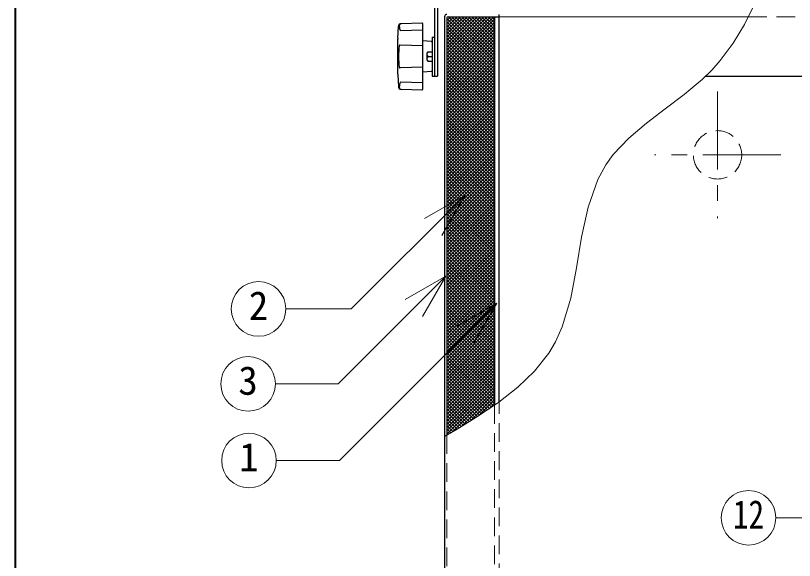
# Model space of a CAD drawing. Units: millimetres at full size, sheet at 1:10; details may follow other scales. Extents: x -2123 to 1927, y -1358 to 1452.
# Drawn here: x -2122.8 to -1623.5, y -433.5 to -84.3 of the extents above; entities that cross this region are included whole.
import ezdxf
from ezdxf.enums import TextEntityAlignment as Align

# ---------------------------------------------------------------- set-up
doc = ezdxf.new("R2010")
doc.units = ezdxf.units.MM
doc.header["$LTSCALE"] = 10
doc.linetypes.add('CHAIN1', pattern=[8, 5, -1, 1, -1])
doc.linetypes.add('DASHED1', pattern=[1.8, 1.2, -0.6])
doc.layers.add('0-0', color=7, linetype='Continuous', lineweight=18)
doc.styles.add('ＭＳ ゴシック', font='')
doc.styles.get('ＭＳ ゴシック').set_extended_font_data('MS Gothic')

msp = doc.modelspace()

# ---------------------------------------------------------------- linework, layer by layer
at = {"layer": '0-0', "color": 1, "lineweight": 40}
msp.add_line((-2122.8, -1358.09), (-2122.8, 1451.91), dxfattribs=at)
at = {"layer": '0-0', "color": 5, "lineweight": 25}
for p, q in [((-1854.3, -45.09), (-1854.3, -123.09)), ((-1852.3, -46.09), (-1852.3, -123.09)), ((-1812.8, -331.88), (-1812.8, -83.59)), ((-1862.32, -89.12), (-1875.47, -89.55)), ((-1861.8, -131.55), (-1861.8, -89.62)), ((-1847.8, -85.09), (-1847.8, -771.09)), ((-1846.3, -85.84), (-1846.3, -353.25)), ((-1845.55, -85.09), (-1812.8, -85.09)), ((-1815.8, -85.09), (-1815.8, -333.92)), ((-1877.79, -98.82), (-1877.4, -91.44)), ((-1861.8, -93.65), (-1876.35, -94.14)), ((-1877.8, -121.82), (-1877.8, -99.35)), ((-1855.8, -98.09), (-1854.3, -98.09)), ((-1861.8, -103.73), (-1876.35, -103.25)), ((-1856.26, -101.05), (-1861.8, -100.59)), ((-1859.05, -108.24), (-1859.05, -112.94)), ((-1858.43, -107.59), (-1855.8, -107.59)), ((-1858.43, -110.59), (-1855.8, -110.59)), ((-1858.43, -113.59), (-1855.8, -113.59)), ((-1861.8, -117.44), (-1876.35, -117.93)), ((-1877.79, -122.35), (-1877.4, -129.73)), ((-1856.26, -120.12), (-1861.8, -120.59)), ((-1854.3, -123.09), (-1852.3, -123.09)), ((-1680.34, -123.09), (-1241.3, -123.09)), ((-1861.8, -127.52), (-1876.35, -127.04)), ((-1862.32, -132.05), (-1875.47, -131.63))]:
    msp.add_line(p, q, dxfattribs=at)
at = {"layer": '0-0', "color": 4, "lineweight": 9}
for p, q in [((-1846.3, -115.09), (-1816.29, -85.09)), ((-1846.3, -112.97), (-1818.42, -85.09)), ((-1846.3, -110.85), (-1820.54, -85.09)), ((-1846.3, -108.73), (-1822.66, -85.09)), ((-1846.3, -106.61), (-1824.78, -85.09)), ((-1846.3, -104.49), (-1826.9, -85.09)), ((-1846.3, -102.37), (-1829.02, -85.09)), ((-1846.3, -100.24), (-1831.14, -85.09)), ((-1846.3, -98.12), (-1833.26, -85.09)), ((-1846.3, -96), (-1835.39, -85.09)), ((-1846.3, -93.88), (-1837.51, -85.09)), ((-1846.3, -91.76), (-1839.63, -85.09)), ((-1846.3, -89.64), (-1841.75, -85.09)), ((-1846.3, -87.52), (-1843.87, -85.09)), ((-1846.3, -86.13), (-1815.8, -116.63)), ((-1846.3, -117.22), (-1815.8, -86.72)), ((-1846.3, -88.25), (-1815.8, -118.75)), ((-1846.3, -119.34), (-1815.8, -88.84)), ((-1845.23, -85.09), (-1815.8, -114.51)), ((-1843.11, -85.09), (-1815.8, -112.39)), ((-1840.98, -85.09), (-1815.8, -110.27)), ((-1838.86, -85.09), (-1815.8, -108.15)), ((-1836.74, -85.09), (-1815.8, -106.03)), ((-1834.62, -85.09), (-1815.8, -103.91)), ((-1832.5, -85.09), (-1815.8, -101.78)), ((-1830.38, -85.09), (-1815.8, -99.66)), ((-1828.26, -85.09), (-1815.8, -97.54)), ((-1826.13, -85.09), (-1815.8, -95.42)), ((-1824.01, -85.09), (-1815.8, -93.3)), ((-1821.89, -85.09), (-1815.8, -91.18)), ((-1819.77, -85.09), (-1815.8, -89.06)), ((-1817.65, -85.09), (-1815.8, -86.93)), ((-1812.8, -85.09), (-1653.09, -85.09)), ((-1846.3, -90.38), (-1815.8, -120.88)), ((-1846.3, -121.46), (-1815.8, -90.96)), ((-1846.3, -92.5), (-1815.8, -123)), ((-1846.3, -123.58), (-1815.8, -93.08)), ((-1846.3, -94.62), (-1815.8, -125.12)), ((-1846.3, -125.7), (-1815.8, -95.2)), ((-1846.3, -96.74), (-1815.8, -127.24)), ((-1846.3, -127.82), (-1815.8, -97.32)), ((-1846.3, -98.86), (-1815.8, -129.36)), ((-1846.3, -129.94), (-1815.8, -99.44)), ((-1846.3, -100.98), (-1815.8, -131.48)), ((-1846.3, -132.06), (-1815.8, -101.56)), ((-1846.3, -103.1), (-1815.8, -133.6)), ((-1846.3, -134.19), (-1815.8, -103.69)), ((-1846.3, -105.23), (-1815.8, -135.73)), ((-1846.3, -136.31), (-1815.8, -105.81)), ((-1846.3, -107.35), (-1815.8, -137.85)), ((-1846.3, -138.43), (-1815.8, -107.93)), ((-1846.3, -109.47), (-1815.8, -139.97)), ((-1846.3, -140.55), (-1815.8, -110.05)), ((-1846.3, -111.59), (-1815.8, -142.09)), ((-1846.3, -142.67), (-1815.8, -112.17)), ((-1846.3, -113.71), (-1815.8, -144.21)), ((-1846.3, -144.79), (-1815.8, -114.29)), ((-1846.3, -115.83), (-1815.8, -146.33)), ((-1846.3, -146.91), (-1815.8, -116.41)), ((-1846.3, -117.95), (-1815.8, -148.45)), ((-1846.3, -149.04), (-1815.8, -118.54)), ((-1846.3, -120.07), (-1815.8, -150.57)), ((-1846.3, -151.16), (-1815.8, -120.66)), ((-1846.3, -122.2), (-1815.8, -152.7)), ((-1846.3, -153.28), (-1815.8, -122.78)), ((-1846.3, -124.32), (-1815.8, -154.82)), ((-1846.3, -155.4), (-1815.8, -124.9)), ((-1846.3, -126.44), (-1815.8, -156.94)), ((-1846.3, -157.52), (-1815.8, -127.02)), ((-1846.3, -128.56), (-1815.8, -159.06)), ((-1846.3, -159.64), (-1815.8, -129.14)), ((-1846.3, -130.68), (-1815.8, -161.18)), ((-1846.3, -161.76), (-1815.8, -131.26)), ((-1846.3, -132.8), (-1815.8, -163.3)), ((-1846.3, -163.88), (-1815.8, -133.38)), ((-1846.3, -134.92), (-1815.8, -165.42)), ((-1846.3, -166.01), (-1815.8, -135.51)), ((-1846.3, -137.04), (-1815.8, -167.54)), ((-1846.3, -168.13), (-1815.8, -137.63)), ((-1846.3, -139.17), (-1815.8, -169.67)), ((-1846.3, -170.25), (-1815.8, -139.75)), ((-1846.3, -141.29), (-1815.8, -171.79)), ((-1846.3, -172.37), (-1815.8, -141.87)), ((-1846.3, -143.41), (-1815.8, -173.91)), ((-1846.3, -174.49), (-1815.8, -143.99)), ((-1846.3, -145.53), (-1815.8, -176.03)), ((-1846.3, -176.61), (-1815.8, -146.11)), ((-1846.3, -147.65), (-1815.8, -178.15)), ((-1846.3, -178.73), (-1815.8, -148.23)), ((-1846.3, -149.77), (-1815.8, -180.27)), ((-1846.3, -180.86), (-1815.8, -150.36)), ((-1846.3, -151.89), (-1815.8, -182.39)), ((-1846.3, -182.98), (-1815.8, -152.48)), ((-1846.3, -154.02), (-1815.8, -184.52)), ((-1846.3, -185.1), (-1815.8, -154.6)), ((-1846.3, -156.14), (-1815.8, -186.64)), ((-1846.3, -187.22), (-1815.8, -156.72)), ((-1846.3, -158.26), (-1815.8, -188.76)), ((-1846.3, -189.34), (-1815.8, -158.84)), ((-1846.3, -160.38), (-1815.8, -190.88)), ((-1846.3, -191.46), (-1815.8, -160.96)), ((-1846.3, -162.5), (-1815.8, -193)), ((-1846.3, -193.58), (-1815.8, -163.08)), ((-1846.3, -164.62), (-1815.8, -195.12)), ((-1846.3, -195.7), (-1815.8, -165.2)), ((-1846.3, -166.74), (-1815.8, -197.24)), ((-1846.3, -197.83), (-1815.8, -167.33)), ((-1846.3, -168.86), (-1815.8, -199.36)), ((-1846.3, -199.95), (-1815.8, -169.45)), ((-1846.3, -170.99), (-1815.8, -201.49)), ((-1846.3, -202.07), (-1815.8, -171.57)), ((-1846.3, -173.11), (-1815.8, -203.61)), ((-1846.3, -204.19), (-1815.8, -173.69)), ((-1846.3, -175.23), (-1815.8, -205.73)), ((-1846.3, -206.31), (-1815.8, -175.81)), ((-1846.3, -177.35), (-1815.8, -207.85)), ((-1846.3, -208.43), (-1815.8, -177.93)), ((-1846.3, -179.47), (-1815.8, -209.97)), ((-1846.3, -210.55), (-1815.8, -180.05)), ((-1846.3, -181.59), (-1815.8, -212.09)), ((-1846.3, -212.67), (-1815.8, -182.17)), ((-1846.3, -183.71), (-1815.8, -214.21)), ((-1846.3, -214.8), (-1815.8, -184.3)), ((-1846.3, -185.84), (-1815.8, -216.34)), ((-1846.3, -216.92), (-1815.8, -186.42)), ((-1846.3, -187.96), (-1815.8, -218.46)), ((-1846.3, -219.04), (-1815.8, -188.54)), ((-1846.3, -190.08), (-1815.8, -220.58)), ((-1846.3, -221.16), (-1815.8, -190.66)), ((-1846.3, -192.2), (-1815.8, -222.7)), ((-1846.3, -223.28), (-1815.8, -192.78)), ((-1846.3, -194.32), (-1815.8, -224.82)), ((-1846.3, -225.4), (-1815.8, -194.9)), ((-1846.3, -196.44), (-1815.8, -226.94)), ((-1846.3, -227.52), (-1815.8, -197.02)), ((-1846.3, -198.56), (-1815.8, -229.06)), ((-1846.3, -229.65), (-1815.8, -199.15)), ((-1846.3, -200.68), (-1815.8, -231.18)), ((-1846.3, -231.77), (-1815.8, -201.27)), ((-1846.3, -202.81), (-1815.8, -233.31)), ((-1846.3, -233.89), (-1815.8, -203.39)), ((-1846.3, -204.93), (-1815.8, -235.43)), ((-1846.3, -236.01), (-1815.8, -205.51)), ((-1846.3, -207.05), (-1815.8, -237.55)), ((-1846.3, -238.13), (-1815.8, -207.63)), ((-1846.3, -209.17), (-1815.8, -239.67)), ((-1846.3, -240.25), (-1815.8, -209.75)), ((-1846.3, -211.29), (-1815.8, -241.79)), ((-1846.3, -242.37), (-1815.8, -211.87)), ((-1846.3, -213.41), (-1815.8, -243.91)), ((-1846.3, -244.49), (-1815.8, -213.99)), ((-1846.3, -215.53), (-1815.8, -246.03)), ((-1846.3, -246.62), (-1815.8, -216.12)), ((-1846.3, -217.66), (-1815.8, -248.16)), ((-1846.3, -248.74), (-1815.8, -218.24)), ((-1846.3, -219.78), (-1815.8, -250.28)), ((-1846.3, -250.86), (-1815.8, -220.36)), ((-1846.3, -221.9), (-1815.8, -252.4)), ((-1846.3, -252.98), (-1815.8, -222.48)), ((-1846.3, -224.02), (-1815.8, -254.52)), ((-1846.3, -255.1), (-1815.8, -224.6)), ((-1846.3, -226.14), (-1815.8, -256.64)), ((-1846.3, -257.22), (-1815.8, -226.72)), ((-1846.3, -228.26), (-1815.8, -258.76)), ((-1846.3, -259.34), (-1815.8, -228.84)), ((-1846.3, -230.38), (-1815.8, -260.88)), ((-1846.3, -261.47), (-1815.8, -230.97)), ((-1846.3, -232.5), (-1815.8, -263)), ((-1846.3, -263.59), (-1815.8, -233.09)), ((-1846.3, -234.63), (-1815.8, -265.13)), ((-1846.3, -265.71), (-1815.8, -235.21)), ((-1846.3, -236.75), (-1815.8, -267.25)), ((-1846.3, -267.83), (-1815.8, -237.33)), ((-1846.3, -238.87), (-1815.8, -269.37)), ((-1846.3, -269.95), (-1815.8, -239.45)), ((-1846.3, -240.99), (-1815.8, -271.49)), ((-1846.3, -272.07), (-1815.8, -241.57)), ((-1846.3, -243.11), (-1815.8, -273.61)), ((-1846.3, -274.19), (-1815.8, -243.69)), ((-1846.3, -245.23), (-1815.8, -275.73)), ((-1846.3, -276.31), (-1815.8, -245.81)), ((-1846.3, -247.35), (-1815.8, -277.85)), ((-1846.3, -278.44), (-1815.8, -247.94)), ((-1846.3, -249.47), (-1815.8, -279.97)), ((-1846.3, -280.56), (-1815.8, -250.06)), ((-1846.3, -251.6), (-1815.8, -282.1)), ((-1846.3, -282.68), (-1815.8, -252.18)), ((-1846.3, -253.72), (-1815.8, -284.22)), ((-1846.3, -284.8), (-1815.8, -254.3)), ((-1846.3, -255.84), (-1815.8, -286.34)), ((-1846.3, -286.92), (-1815.8, -256.42)), ((-1846.3, -257.96), (-1815.8, -288.46)), ((-1846.3, -289.04), (-1815.8, -258.54)), ((-1846.3, -260.08), (-1815.8, -290.58)), ((-1846.3, -291.16), (-1815.8, -260.66)), ((-1846.3, -262.2), (-1815.8, -292.7)), ((-1846.3, -293.29), (-1815.8, -262.79)), ((-1846.3, -264.32), (-1815.8, -294.82)), ((-1846.3, -295.41), (-1815.8, -264.91)), ((-1846.3, -266.45), (-1815.8, -296.95)), ((-1846.3, -297.53), (-1815.8, -267.03)), ((-1846.3, -268.57), (-1815.8, -299.07)), ((-1846.3, -299.65), (-1815.8, -269.15)), ((-1846.3, -270.69), (-1815.8, -301.19)), ((-1846.3, -301.77), (-1815.8, -271.27)), ((-1846.3, -272.81), (-1815.8, -303.31)), ((-1846.3, -303.89), (-1815.8, -273.39)), ((-1846.3, -274.93), (-1815.8, -305.43)), ((-1846.3, -306.01), (-1815.8, -275.51)), ((-1846.3, -277.05), (-1815.8, -307.55)), ((-1846.3, -308.13), (-1815.8, -277.63)), ((-1846.3, -279.17), (-1815.8, -309.67)), ((-1846.3, -310.26), (-1815.8, -279.76)), ((-1846.3, -281.29), (-1815.8, -311.79)), ((-1846.3, -312.38), (-1815.8, -281.88)), ((-1846.3, -283.42), (-1815.8, -313.92)), ((-1846.3, -314.5), (-1815.8, -284)), ((-1846.3, -285.54), (-1815.8, -316.04)), ((-1846.3, -316.62), (-1815.8, -286.12)), ((-1846.3, -287.66), (-1815.8, -318.16)), ((-1846.3, -318.74), (-1815.8, -288.24)), ((-1846.3, -289.78), (-1815.8, -320.28)), ((-1846.3, -320.86), (-1815.8, -290.36)), ((-1846.3, -291.9), (-1815.8, -322.4)), ((-1846.3, -322.98), (-1815.8, -292.48)), ((-1846.3, -294.02), (-1815.8, -324.52)), ((-1846.3, -325.1), (-1815.8, -294.6)), ((-1846.3, -296.14), (-1815.8, -326.64)), ((-1846.3, -327.23), (-1815.8, -296.73)), ((-1846.3, -298.27), (-1815.8, -328.77)), ((-1846.3, -329.35), (-1815.8, -298.85)), ((-1846.3, -300.39), (-1815.8, -330.89)), ((-1846.3, -331.47), (-1815.8, -300.97)), ((-1846.3, -302.51), (-1815.8, -333.01)), ((-1846.3, -333.59), (-1815.8, -303.09)), ((-1846.3, -304.63), (-1816.52, -334.41)), ((-1846.3, -335.71), (-1815.8, -305.21)), ((-1846.3, -306.75), (-1817.79, -335.26)), ((-1846.3, -337.83), (-1815.8, -307.33)), ((-1846.3, -308.87), (-1819.05, -336.12)), ((-1846.3, -339.95), (-1815.8, -309.45)), ((-1846.3, -310.99), (-1820.32, -336.98)), ((-1846.3, -342.08), (-1815.8, -311.58)), ((-1846.3, -313.11), (-1821.58, -337.83)), ((-1846.3, -344.2), (-1815.8, -313.7)), ((-1846.3, -315.24), (-1822.85, -338.69)), ((-1846.3, -346.32), (-1815.8, -315.82)), ((-1846.3, -317.36), (-1824.12, -339.54)), ((-1846.3, -348.44), (-1815.8, -317.94)), ((-1846.3, -319.48), (-1825.38, -340.4)), ((-1846.3, -350.56), (-1815.8, -320.06)), ((-1846.3, -321.6), (-1826.67, -341.23)), ((-1846.3, -352.68), (-1815.8, -322.18)), ((-1846.3, -323.72), (-1827.98, -342.04)), ((-1842.42, -350.93), (-1815.8, -324.3)), ((-1846.3, -325.84), (-1829.29, -342.85)), ((-1846.3, -327.96), (-1830.6, -343.66)), ((-1837, -347.62), (-1815.8, -326.42)), ((-1831.44, -344.18), (-1815.8, -328.55)), ((-1846.3, -330.09), (-1831.91, -344.47)), ((-1846.3, -332.21), (-1833.22, -345.29)), ((-1846.3, -334.33), (-1834.53, -346.1)), ((-1825.84, -340.71), (-1815.8, -330.67)), ((-1819.3, -336.29), (-1815.8, -332.79)), ((-1846.3, -336.45), (-1835.84, -346.91)), ((-1846.3, -338.57), (-1837.15, -347.72)), ((-1846.3, -340.69), (-1838.46, -348.53)), ((-1846.3, -342.81), (-1839.78, -349.34)), ((-1846.3, -344.93), (-1841.1, -350.13)), ((-1846.3, -347.06), (-1842.43, -350.93)), ((-1846.3, -349.18), (-1843.75, -351.72)), ((-1846.3, -351.3), (-1845.08, -352.52))]:
    msp.add_line(p, q, dxfattribs=at)
at = {"layer": '0-0', "linetype": 'DASHED1'}
for p, q in [((-1653.09, -85.09), (-1250.05, -85.09)), ((-1815.8, -333.92), (-1815.8, -738.59)), ((-1812.8, -735.59), (-1812.8, -331.88)), ((-1846.3, -353.25), (-1846.3, -770.34))]:
    msp.add_line(p, q, dxfattribs=at)
at = {"layer": '0-0', "color": 4, "linetype": 'CHAIN1', "lineweight": 9}
for p, q in [((-1672.8, -133.09), (-1672.8, -214.09)), ((-1632.3, -173.59), (-1713.3, -173.59))]:
    msp.add_line(p, q, dxfattribs=at)
at = {"layer": '0-0'}
for p, q in [((-1834.61, -199.38), (-1907.58, -272.35)), ((-1834.61, -199.38), (-1860.59, -214.38)), ((-1834.61, -199.38), (-1849.61, -225.36)), ((-1846.96, -251.3), (-1916.01, -320.36)), ((-1846.96, -251.3), (-1872.94, -266.3)), ((-1846.96, -251.3), (-1861.96, -277.29)), ((-1814.18, -268.57), (-1915.1, -369.49)), ((-1814.18, -268.57), (-1840.16, -283.57)), ((-1814.18, -268.57), (-1829.18, -294.55)), ((-1907.58, -272.35), (-1949.54, -272.35)), ((-1916.01, -320.36), (-1956.24, -320.36)), ((-1915.1, -369.49), (-1955.68, -369.49))]:
    msp.add_line(p, q, dxfattribs=at)
for points in [[(-1649.22, -77.35), (-1655.54, -89.98), (-1662.72, -101.99), (-1671, -113.19), (-1676.39, -119.25), (-1682.58, -125.27), (-1694.16, -134.95), (-1706.33, -144.15), (-1718.41, -153.31), (-1729.74, -162.91), (-1739.65, -173.38), (-1744.49, -180.03), (-1749.58, -189.38), (-1755.83, -207.14), (-1759.96, -226.27), (-1763.24, -245.95), (-1766.93, -265.37), (-1772.32, -283.71), (-1776.71, -293.53), (-1781.02, -300.77), (-1790.08, -312.21), (-1800.85, -322.54), (-1812.97, -332.01), (-1826.06, -340.86), (-1839.74, -349.32), (-1847.8, -354.15)], [(-1558.35, -300.17), (-1586.76, -406.2), (-1635.4, -406.2)]]:
    msp.add_lwpolyline(points, dxfattribs=at)
at = {"layer": '0-0', "color": 5, "lineweight": 25}
msp.add_lwpolyline([(-1855.8, -98.09), (-1855.8, -123.09), (-1854.3, -123.09)], dxfattribs=at)
at = {"layer": '0-0', "color": 4, "linetype": 'DASHED1', "lineweight": 9}
msp.add_circle((-1672.8, -173.59), 15.5, dxfattribs=at)
at = {"layer": '0-0'}
for centre in [(-1967.04, -272.35), (-1973.74, -320.36), (-1973.18, -369.49), (-1652.9, -406.2)]:
    msp.add_circle(centre, 17.5, dxfattribs=at)
at = {"layer": '0-0', "color": 5, "lineweight": 25}
for centre, radius, start, end in [((-1846.3, -85.09), 1.5, 90, 180), ((-1875.4, -91.55), 2, 91.8458, 176.9809), ((-1874.73, -91.08), 2.07, 141.267, 176.9724), ((-1862.3, -89.62), 0.5, 0, 91.8458), ((-1845.55, -85.84), 0.75, 90, 180), ((-1866.84, -91.16), 9.96, 178.9094, 197.38), ((-1867.8, -99.35), 10, 176.9809, 180), ((-1822.96, -110.59), 54.34, 172.7013, 187.2987), ((-1876.37, -103.75), 0.5, 88.0909, 172.7013), ((-1856.3, -101.55), 0.5, 0, 85.2364), ((-1856.95, -109.09), 2.11, 134.6245, 225.3755), ((-1857.48, -109.12), 1.79, 121.6281, 150.7594), ((-1856.95, -112.09), 2.11, 134.6245, 225.3755), ((-1857.48, -112.06), 1.79, 209.2406, 238.3719), ((-1876.37, -117.43), 0.5, 187.2987, 271.9092), ((-1856.3, -119.63), 0.5, 274.7636, 0), ((-1867.8, -121.82), 10, 180, 183.0191), ((-1875.4, -129.63), 2, 183.0191, 268.1542), ((-1866.84, -130.01), 9.96, 162.62, 181.0906), ((-1874.73, -130.09), 2.07, 183.0276, 218.733), ((-1862.3, -131.55), 0.5, 268.1542, 0)]:
    msp.add_arc(centre, radius, start, end, dxfattribs=at)

# ---------------------------------------------------------------- texts
at = {"layer": '0-0', "style": 'ＭＳ ゴシック'}
for s, p in [('2', (-1973.29, -284.85)), ('3', (-1979.99, -332.86)), ('1', (-1979.43, -381.99))]:
    msp.add_text(s, height=18.33, dxfattribs=at).set_placement(p, align=Align.BOTTOM_LEFT)
at = {"layer": '0-0', "style": 'ＭＳ ゴシック', "width": 0.8}
msp.add_text('12', height=18.33, dxfattribs=at).set_placement((-1662.9, -418.7), align=Align.BOTTOM_LEFT)

doc.saveas('drawing.dxf')
